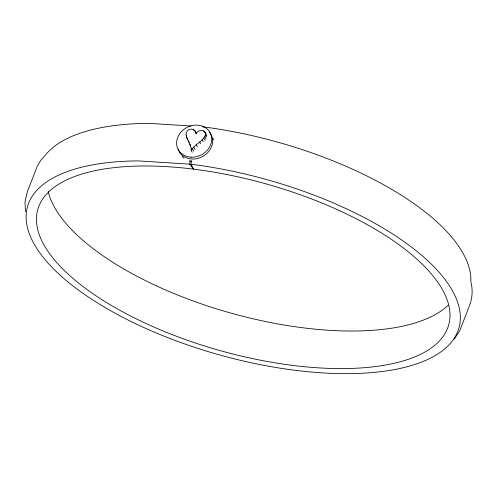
<?xml version="1.0" encoding="UTF-8"?>
<svg xmlns="http://www.w3.org/2000/svg" width="497" height="497" viewBox="0 0 497 497"><rect width="100%" height="100%" fill="white"/><g stroke="black" fill="none" stroke-linecap="round" stroke-linejoin="round"><path stroke-width="0.75" d="M192.177 152.318L191.246 150.473C194.588 143.652 204.652 141.428 205.615 133.445C204.342 128.686 197.545 130.046 195.905 133.892C196.203 129.083 189.55 127.449 186.996 131.202C184.151 136.054 188.897 140.974 190.45 145.472M454.14 339.24L459.682 330.921L469.677 305.102C472.473 297.715 472.889 289.49 470.852 281.861A224.079 90.783 15.7 0 0 202.347 126.76M191.128 126.008L148.845 123.355A224.079 90.783 15.7 0 0 45.177 155.356L40.766 160.357L37.318 166.079L27.323 191.898L25.018 201.745L25.415 211.834M191.053 164.234L193.538 169.142A213.406 86.459 15.7 0 0 94.237 294.609A213.406 86.459 15.7 0 0 441.889 338.103A213.406 86.459 15.7 0 0 193.538 169.142L189.798 164.153L138.284 160.916A224.079 90.783 15.7 0 0 115.31 313.321A224.079 90.783 15.7 0 0 456.271 334.729A224.079 90.783 15.7 0 0 191.053 164.234A45.351 14.45 -82.9 0 1 191.5 160.556M204.994 131.985L205.926 133.823M205.615 133.445L206.858 135.898M203.77 130.879L204.702 132.718M205.51 135.06L206.441 136.899M204.888 136.563L206.131 139.017M203.863 138.073L205.106 140.527M202.204 139.794L203.136 141.633M194.961 130.81L196.532 133.966M193.675 129.649L194.296 130.879M199.657 141.943L200.589 143.782M196.278 144.745L197.21 146.59M193.855 147.037L195.097 149.491M186.002 134.855L186.623 136.079M186.58 137.122L187.512 138.961M192.438 148.702L193.681 151.15M188.27 140.813L189.202 142.651M189.835 144.248L191.73 149.727M191.109 148.504L191.246 150.473M189.798 164.153A45.662 19.538 -86.4 0 1 190.059 160.469M448.157 305.233A213.406 86.459 15.7 0 1 229.005 312.563A213.406 86.459 15.7 0 1 48.203 191.631M209.436 132.165A18.078 15.488 -26.9 0 1 202.608 156.543A18.078 15.488 -26.9 0 1 178.137 149.125M212.846 138.11A18.078 15.488 -26.9 0 1 213.499 140.036M191.904 161.413A18.078 15.488 -26.9 0 1 189.717 161.003M184.002 158.226A18.078 15.488 -26.9 0 1 182.014 156.331M191.196 157.189A18.078 15.488 -26.9 0 0 210.647 133.761A18.078 15.488 -26.9 0 0 180.635 132.513A18.078 15.488 -26.9 0 0 191.196 157.189"/></g></svg>
